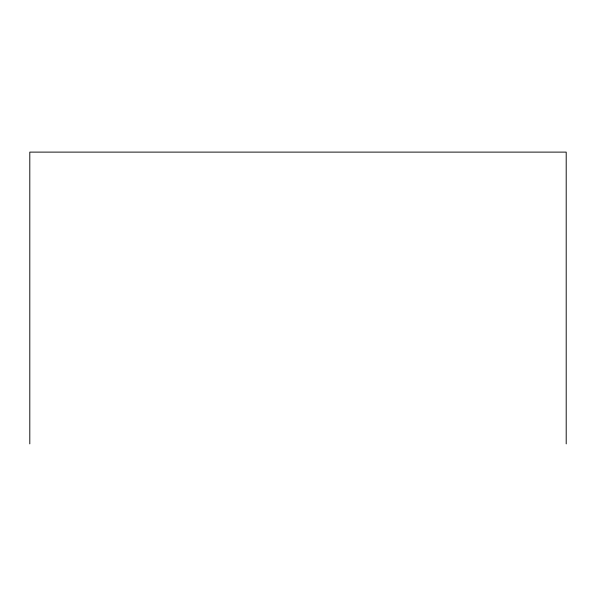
<?xml version="1.0" encoding="UTF-8"?>
<svg xmlns="http://www.w3.org/2000/svg" width="596" height="596" viewBox="0 0 596 596"><rect width="100%" height="100%" fill="white"/><g stroke="black" fill="none" stroke-linecap="round" stroke-linejoin="round"><path stroke-width="0.89" d="M566.2 443.886L566.2 152.114L29.8 152.114L29.8 443.886"/></g></svg>
